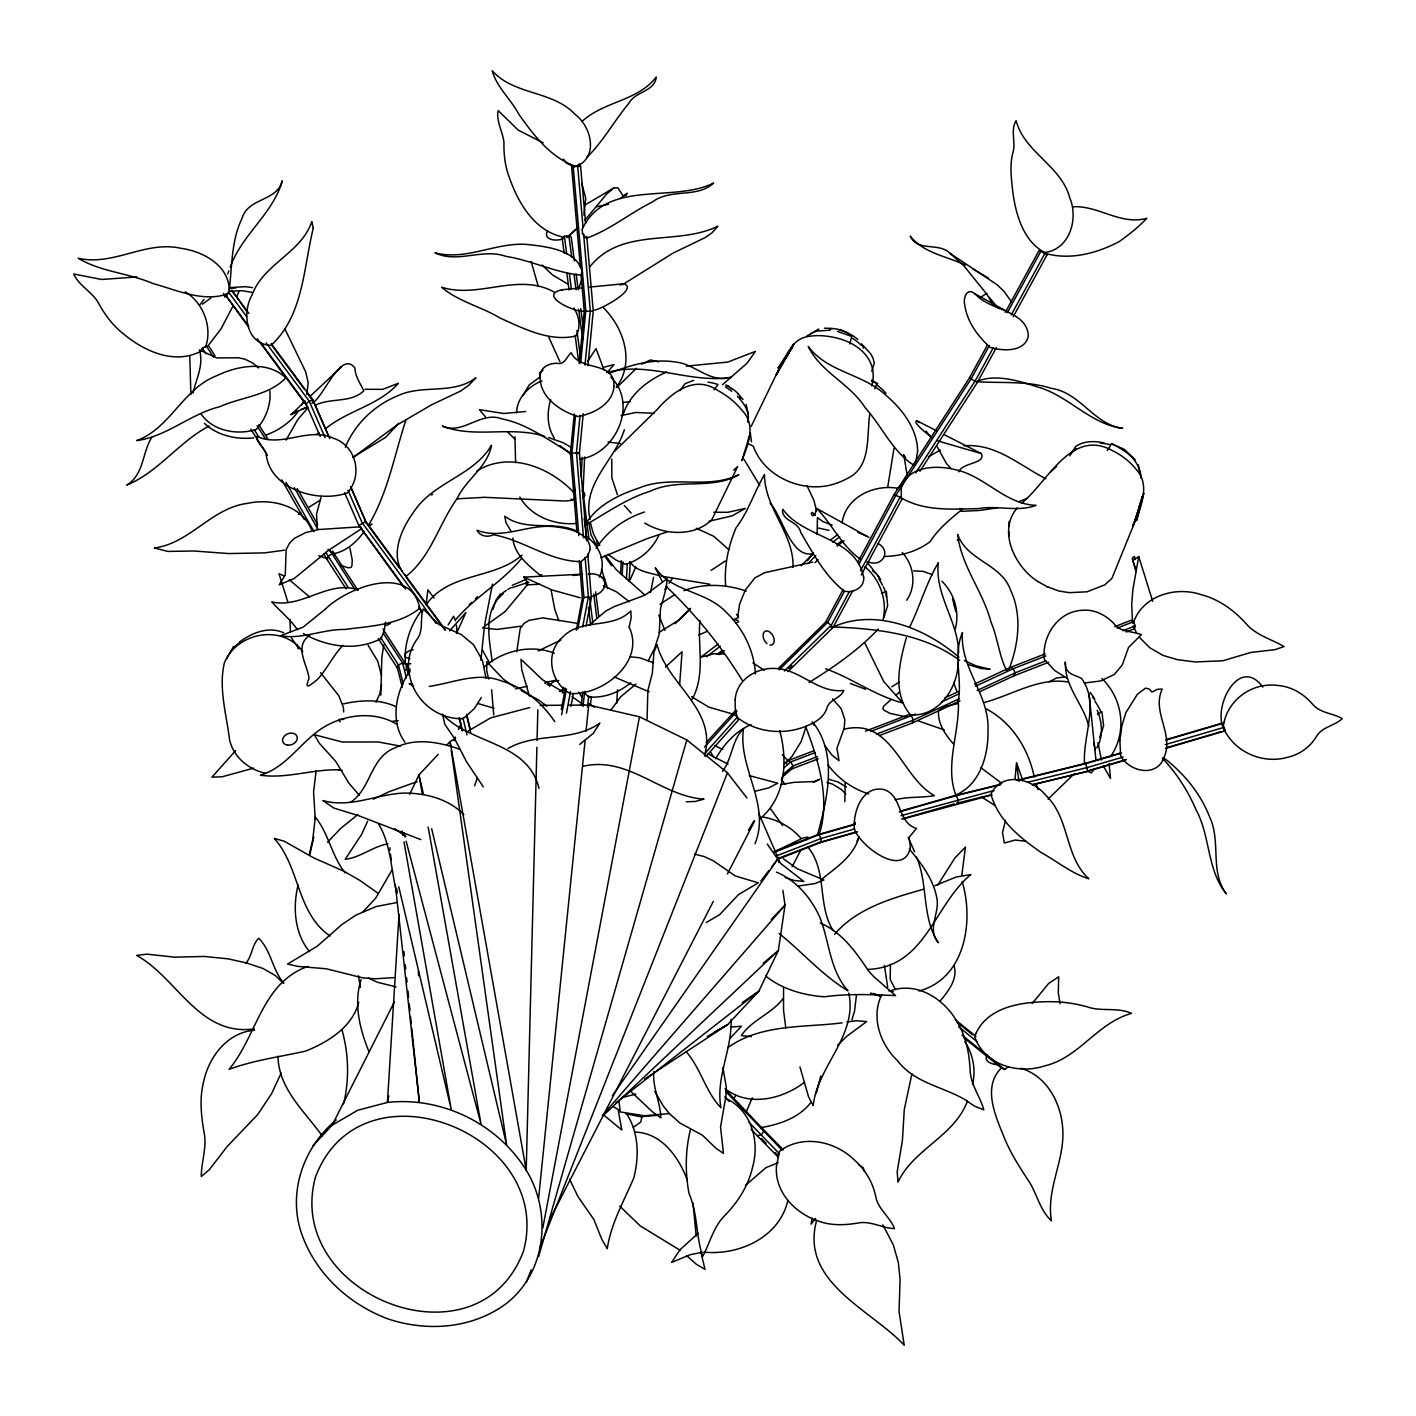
<?xml version="1.0" encoding="UTF-8"?>
<svg xmlns="http://www.w3.org/2000/svg" width="1416" height="1416" viewBox="0 0 1416 1416"><rect width="100%" height="100%" fill="white"/><g stroke="black" fill="none" stroke-linecap="round" stroke-linejoin="round"><path stroke-width="1.5" d="M653.838 1071.346C652.263 1087.346 660.422 1102.108 660.883 1117.773L652.422 1111.808L631.536 1092.108M193.054 393.117C196.204 378.444 203.993 365.363 199.408 349.858L216.843 357.965L238.348 357.77L244.667 359.098L252.721 362.956L258.615 367.93M588.808 522.168L590.932 534.664L596.455 545.443M1037.875 581.551C1015.113 567.179 997.236 530.947 1017.272 507.919M1139.862 473.581L1138.252 464.784M1008.865 536.115L1008.953 531.832M1009.024 526.133L1009.112 521.407M492.467 584.153L484.626 624.775M864.415 1171.563L863.211 1167.74L859.176 1165.138M380.833 695.114L381.824 657.431L383.736 644.988M536.894 747.259L526.221 1170.2C552.063 1212.308 546.611 1271.657 506.733 1303.198C472.802 1328.792 427.119 1332.12 387.612 1318.774C347.239 1303.552 313.379 1271.391 300.316 1229.778C288.492 1189.44 304.44 1146.394 336.247 1119.914M537.053 740.656L537.832 709.805M871.672 385.878C879 360.815 859.016 343.132 836.484 337.981C826.643 335.592 816.377 334.689 806.412 336.866C790.96 339.982 786.8 357.381 778.021 368.125L792.535 346.584L791.066 349.504M1109.117 763.56L1110.48 778.481L1103.312 765.826M512.911 537.938C513.902 554.93 529.761 566.258 541.602 576.507M596.738 546.31L597.286 541.319L599.818 545.425M856.468 995.005L854.503 1011.29L851.883 1019.98M1084.532 763.242C1082.709 735.718 1099.63 702.955 1081.647 678.583C1077.045 675.556 1070.585 675.326 1067.345 670.281C1064.744 669.149 1065.009 657.29 1065.487 664.157C1065.08 687.256 1083.523 704.548 1088.833 726.231M1095.931 759.808L1089.063 694.07M426.127 604.366L427.862 589.852L434.11 598.101M574.188 485.776L575.515 505.353M581.233 477.015L582.171 457.315M584.666 456.908L582.985 491.918L589.038 539.691M961.871 874.822L965.447 847.104L954.827 858.043L937.799 885.053M1018.936 781.349L1016.458 762.941L1015.095 778.57M620.544 573.745L621.305 560.718M622.155 574.967L622.916 561.94M626.438 578.825L627.323 563.621M629.129 581.463L630.262 561.922M1135.296 559.178L1134.428 556.399L1132.411 557.957L1133.72 560.046L1138.73 556.523L1132.853 589.835L1131.685 604.296L1132.517 622.881M399.029 914.453L387.418 1102.427L357.682 1110.268L332.141 1125.207L312.564 1146.181M484.307 627.607L480.891 660.334M385.418 622.208L384.285 630.403L381.205 638.474C356.726 651.572 326.707 646.882 303.378 633.554M844.839 801.721L845.175 782.977M783.561 987.713L783.526 1010.157L785.792 1027.857M958.296 662.157C957.729 687.964 938.897 716.832 910.453 714.868C891.974 693.167 899.479 662.369 906.399 637.589M576.949 532.168L570.436 453.191L574.259 413.897M579.162 363.7L584.259 311.325L581.02 274.138M575.586 415.419L571.976 452.518L578.825 535.637M580.684 363.027L585.799 310.653L573.197 166.415L580.578 166.008L585.569 223.162M580.082 415.313L576.471 452.412L583.498 537.761M584.985 365.098L590.295 310.529L583.587 233.852M583.25 413.684L579.427 452.978L586.667 540.824M587.941 365.664L593.269 311.095L586.737 236.348M538.576 1198.609L585.144 740.143M586.029 731.364L588.702 705.044L568.843 705.186M812.2 1218.079L811.12 1224.167L815.368 1218.433M869.884 413.596C866.273 436.234 872.061 466.997 846.91 478.679C837.9 483.511 827.971 486.502 817.705 486.785C791.013 487.582 762.693 472.236 753.347 446.359M611.765 459.138L611.854 477.9L617.411 494.75M817.156 534.593L817.421 517.654M581.303 704.849L582.826 691.84M582.95 706.549L584.72 691.433M587.481 706.867L588.737 696.017M590.348 705.433L591.375 696.672M820.802 1076.036L816.289 1092.922M409.525 672.688L409.967 668.971M306.741 394.356L308.21 382.833L305.679 371.842L284.846 328.831M516.628 412.959C516.698 398.02 528.752 386.037 541.956 380.869M699.876 620.438C697.575 646.829 705.699 674.706 692.035 699.469M381.612 684.742L379.789 693.84L376.001 702.265M737.807 616.438L739.577 604.19L745.312 590.065L754.799 578.011L764.463 572.737L812.731 562.134M883.159 619.323C887.478 600.26 879.885 579.109 864.893 566.719M405.861 420.145C394.409 454.996 388.09 492.095 369.08 524.256M890.452 964.261L890.186 979.5L895.443 989.572M650.493 592.543L653.608 577.179M887.69 487.299L894.009 448.252M492.821 609.535L496.113 599.853L500.361 593.977M704.407 756.055C717.894 709.611 667.06 684.548 657.077 644.652L653.962 651.997L652.316 673.166L647.82 690.672L647.094 719.098M617.571 689.751L616.668 703.31M955.11 629.465C959.96 612.544 954.526 593.463 941.941 581.268M561.32 709.664L565.373 688.194M576.294 630.191L582.365 597.977L579.303 560.683M561.674 714.691L566.506 688.99M577.817 629.005L583.87 596.862L580.985 561.869M566.453 713.151L570.506 691.61M582.684 626.987L588.366 596.844L585.127 557.444M570.913 706.495L573.374 693.468M586.065 626.138L591.375 597.924L587.764 553.992M542.806 1228.061L639.483 716.815L588.702 705.044M972.456 1084.656C976.084 1070.089 973.146 1054.177 964.862 1041.68M309.839 854.485L313.786 837.015M842.113 522.84C845.618 496.945 874.522 483.847 898.222 488.396M747.666 422.145C750.622 412.339 743.754 403.029 737.4 396.25M578.401 289.696L582.065 278.315M388.781 1096.019L387.418 1102.427C441.863 1096.391 497.388 1123.72 526.221 1170.2L450.058 741.612L455.598 738.373M806.394 725.859L801.208 741.471L792.075 756.321L787.951 760.658L782.234 754.746M316.14 770.623L313.573 791.986L315.237 818.82M298.086 885.071C292.634 907.337 294.475 933.445 309.538 951.658M343.61 1103.825C349.38 1079.718 348.796 1053.982 342.017 1030.14M358.779 1002.316C352.265 1027.22 328.07 1042.105 305.626 1051.097C279.943 1056.849 253.765 1060.212 229.056 1069.363C256.986 1036.105 261.659 982.545 307.998 966.385M361.045 979.66C353.487 1003.732 359.735 1028.936 368.903 1051.557M1139.278 506.309L1142.517 496.202L1136.482 520.681C1141.243 504.326 1149.845 484.75 1136.605 469.9C1129.95 461.439 1121.277 454.855 1111.595 450.217C1071.115 428.358 1047.309 482.502 1021.626 503.229M690.335 1129.933C685.309 1150.695 685.079 1172.607 689.043 1193.582C697.858 1213.654 695.858 1236.221 702.69 1256.488C710.053 1242.717 713.452 1226.522 725.151 1215.211C738.125 1201.812 748.515 1185.475 752.586 1167.103C759.95 1141.491 751.454 1109.843 725.611 1098.32M474.661 785.809L477.457 777.543M911.904 1073.806L904.258 1109.684L902.435 1140.199L897.178 1171.846L898.01 1182.024C913.869 1148.642 954.349 1136.358 967.411 1101.117C944.56 1086.727 914.984 1083.789 897.62 1060.814C880.256 1044.318 870.663 1017.237 881.743 994.669M787.862 1200.396C779.543 1237.318 739.01 1255.744 703.858 1252.098M550.718 399.719C546.806 412.321 546.983 426.8 554.311 438.163M538.629 1256.576L686.795 739.931L639.483 716.815M849.671 344L851.494 337.698A40.267 21.948 16 0 1 861.282 345.362M871.831 371.364L874.256 362.956L873.141 358.531L870.84 354.018L862.964 345.292M1114.658 626.704L1130.995 620.314L1133.508 621.695L1135.207 625.925L1134.375 628.793L1126.216 631.979M236.578 296.794L238.861 291.838M754.958 843.777C771.118 804.253 737.789 768.233 743.489 728.674C731.753 740.143 732.32 758.516 722.549 771.401M583.905 215.214L585.746 198.417L581.905 183.885M309.378 854.361L312.741 839.865L315.29 817.085C328.795 833.475 331.663 856.273 345.256 872.964M232.702 306.617L220.914 329.078L208.594 345.044M1135.101 520.504L1142.517 496.202M205.586 347.168C212.577 326.866 203.391 303.042 185.266 291.802M806.943 839.741L807.793 837.051L802.766 838.06L775.667 851.193M402.303 687.326L397.436 668.104L398.445 664.971L402.622 663.042L405.79 664.263L408.445 674.759M1134.482 522.539L1132.8 526.504L1134.092 522.469M1005.572 820.289L1002.475 832.608L1004.333 842.998L1015.254 840.042L1025.432 841.192M746.161 1112.091L752.285 1097.825M1132.8 526.504L1143.792 493.387L1135.968 519.212L1111.932 578.347L1104.745 584.879L1087.045 591.8L1069.381 592.649L1058.92 591.038L1047.167 586.702M405.719 670.104L407.897 663.998M346.053 588.808L326.919 559.302L327.963 556.205L331.928 553.957L334.831 554.771L357.682 590.03M516.751 651.732L520.221 628.58L524.132 623.394L528.894 620.367L542.894 617.889L578.064 623.447M816.678 1220.203C799.544 1282.117 870.327 1309.092 904.222 1345.2L899.018 1311.34L900.098 1279.568L898.381 1262.736L893.354 1244.965L882.894 1224.858M453.97 740.727L455.244 737.046M624.332 429.703C614.898 460.66 581.817 483.139 590.065 519.442M909.692 626.969C920.081 605.924 926.471 582.578 938.348 562.683C934.542 595.074 958.384 621.323 958.614 653.059M1094.851 768.463L1091.24 772.924L1087.612 771.083M858.839 837.21C853.777 856.326 835.688 867.796 821.227 879.601M874.876 388.781L876.345 384.674A40.267 24.798 19.7 0 1 885.974 393.312M748.391 438.942L749.506 435.863L741.895 460.642C748.144 444.589 756.321 425.154 742.285 410.64C735.541 402.25 727.063 395.471 717.593 390.391C694.76 374.744 672.37 392.073 657.077 409.596L614.774 451.12M623.305 414.056C629.819 393.984 648.032 380.108 666.724 371.966M227.746 273.925L228.879 270.899M980.014 691.592L1013.962 675.839L1015.095 672.865L1013.307 668.671L1010.387 667.449L974.456 684.14M879.478 735.541L912.134 723.098L913.267 720.125L911.479 715.93L908.576 714.708L865.459 731.134M1133.26 623.058C1142.447 595.658 1175.51 585.959 1201.122 594.649C1218.539 599.163 1233.655 609.942 1245.62 623.146C1255.638 635.2 1271.143 639.005 1284.064 646.581L1274.949 649.661L1250.983 652.422L1222.769 660.794L1195.263 661.945L1177.404 659.679L1162.89 655.36L1149.703 647.696L1139.243 637.2M1110.551 756.622C1127.419 732.196 1122.994 699.026 1101.967 678.53M321.308 496.432L316.547 514.026L317.237 528.345M599.216 577.144C606.845 562.577 599.251 545.195 586.33 536.575M792.093 866.751L800.642 850.432M526.327 1282.206L531.195 1269.869M540.115 1247.284L727.452 772.8L686.795 739.931M786.252 763.844L787.438 760.852L814.129 750.675M781.738 777.632L791.721 768.959L792.925 765.95L817.404 756.64M367.629 821.174L361.558 834.466L345.221 859.282C360.407 857.53 372.762 846.538 387.825 843.847M281.182 1073.027L271.571 1093.701L257.836 1114.41L227.091 1146.606L209.214 1169.811L201.284 1176.448C201.249 1161.881 207.125 1147.456 204.134 1132.694C201.249 1116.304 199.337 1099.347 203.338 1082.975C208.364 1057.469 227.038 1032.282 254.685 1030.193M987.023 1054.955C983.058 1062.319 993.802 1064.69 998.953 1064.867M456.483 633.501L465.917 612.491L449.58 630.917M522.858 395.754L529.265 384.851L539.425 377.452M226.613 658.705L233.605 646.439M214.931 355.699L209.002 346.371L206.311 345.911L202.417 348.248L201.196 351.062C174.805 365.204 144.379 351.345 123.404 333.84C112.413 325.238 104.182 313.821 97.669 301.626C91.049 291.236 78.783 285.413 73.721 274.014L101.74 279.483L136.909 276.916M629.996 580.082L635.678 567.179M1096.798 747.86C1103.595 736.373 1102.179 722.125 1097.188 710.23M345.327 447.208C354.956 423.844 374.585 405.153 397.896 395.701C422.8 384.055 452.943 395.153 475.935 377.806L468.838 385.205L460.908 390.887L431.19 405.011L396.728 425.189L353.168 457.403M883.673 617.801L887.637 605.765L886.327 591.304M301.803 405.135L303.502 401.524M305.166 400.976L290.988 414.782L306.44 407.082M481.316 697.557L474.289 708.708L463.12 718.655C436.978 719.735 412.906 699.469 409.348 673.556C406.905 661.608 409.897 648.953 417.136 639.147C423.88 630.279 419.667 618.704 423.189 608.951L438.942 624.527L461.35 634.58L473.617 644.811L482.467 660.44L486.007 678.352M857.034 841.228L859.211 836.644M409.613 794.394L418.924 774.977L438.199 754.321M286.085 440.111L297.714 419.614L308.281 407.348M458.377 729.488L460.749 724.567M230.224 267.288C241.534 234.737 273.182 213.816 282.262 180.77C277.288 201.55 248.03 197.497 242.083 218.312C230.702 241.605 232.224 268.297 228.879 293.413C203.656 302.989 177.319 290.121 152.981 283.554C128.732 273.058 100.589 271.872 78.252 258.243C113.333 266.403 145.352 240.437 180.505 248.225C202.488 251.11 228.914 265.04 229.286 290.103M751.17 426.375L779.119 368.779L793.721 344.088L776.003 375.151L792.535 346.584L785.915 358.018M575.409 497.724L572.471 500.22L565.515 501.034L484.396 497.317L456.908 498.821C438.978 523.867 430.995 556.824 406.109 576.312C388.391 558.63 400.622 529.832 413.26 512.734C432.411 482.148 473.174 476.36 491.511 445.261C487.617 467.191 465.864 479.334 456.943 498.998M1099.612 737.63L1103.595 725.806L1101.896 711.664M332.141 1125.207L394.374 1001.962M735.736 1095.276L733.647 1099.188M550.063 1218.91L713.31 901.373M727.417 873.938L754.622 821.014M658.971 534.982C652.67 548.948 640.28 560.099 625.483 564.276L616.208 560.152L607.889 554.258M819.245 834.396C830.59 799.226 818.536 760.835 806.076 727.576M778.428 668.387L825.599 622.19L843.228 589.339M857.76 562.294L894.062 494.644L969.464 377.913L987.394 345.115M844.308 591.428L827.723 622.332L779.243 669.803M858.822 564.4L896.151 494.857L971.553 378.143L989.43 345.416M849.14 592.03L831.457 624.952L784.411 671.025M860.574 570.719L900.098 497.087L894.062 494.644M852.91 590.49L833.068 627.43L787.986 671.591M861.264 574.931L901.957 499.105L900.098 497.087M587.516 361.487L596.03 348.566L603.977 369.841M448.182 624.828L453.598 616.261L455.474 620.757M1005.325 312.299L1039.061 250.561L1044.973 253.234L1047.061 254.827L1013.254 316.688M1007.307 312.688L1040.972 251.092M993.377 347.628L975.482 380.391L915.656 473.015M1011.272 314.883L1044.973 253.234M919.922 471.316L977.359 382.409L996.368 347.61M547.461 231.038C542.54 240.401 557.479 241.516 563.179 238.702M906.683 600.242C916.789 585.693 914.046 565.072 902.151 552.435M776.003 375.151L779.313 369.434M648.227 660.794L654.705 648.139L659.183 634.297L660.529 608.42L666.281 587.799L667.025 578.772L645.218 595.092L614.279 606.561L605.676 611.146L588.95 625.359M748.445 830.201L754.126 820.749M715.646 758.799C723.859 744.356 735.541 731.187 751.1 724.55M227.339 295.944L224.843 297.077L223.71 293.36M391.984 870.15L375.612 898.257L362.956 911.851M834.555 934.401C856.361 908.417 891.744 898.222 923.32 889.301M151.742 437.349C142.078 452.713 144.096 474.625 126.75 485.086C158.256 472.289 178.823 441.916 209.072 426.057M245.588 963.57C252.19 956.366 251.871 944.844 258.668 938.277C271.164 950.26 272.261 970.031 283.89 983.147M610.898 710.053L620.686 696.796L635.926 684.105M1069.806 455.775L1075.664 446.536C1083.86 440.73 1094.568 440.889 1104.002 442.907M1107.365 450.465L1110.87 444.925A40.267 24.656 32.3 0 0 1100.321 443.19M664.741 589.675L666.83 586.454M616.226 387.4C635.235 362.62 623.872 328.14 603.623 307.98M409.737 670.989C396.002 691.327 389.489 721.133 404.994 742.303M235.622 750.622L211.94 777.172L222.064 776.8L253.606 768.145M596.136 548.452C607.181 530.965 624.934 518.362 644.51 512.026M521.407 558.594C502.68 581.764 475.493 596.49 456.023 619.288M612.332 1095.772L778.287 858.326L758.657 813.173M1008.953 669.414C1018.547 644.634 1022.317 615.181 1010.652 590.313C1001.466 563.692 966.933 560.842 957.658 534.434C961.075 565.887 983.2 591.623 990.988 622.173C997.66 637.625 998.97 655.236 1006.422 670.175L1007.218 670.441M364.178 531.531C356.726 541.939 346.318 551.426 333.344 553.762L328.052 549.284M679.91 390.798L685.043 383.665L693.645 380.373M714.106 389.86L717.965 384.515A40.267 21.7 35.7 0 0 707.947 382.178M420.658 611.73C409.808 626.545 403.719 645.395 405.489 663.803L410.746 663.715M810.642 1102.71C798.889 1118.233 778.942 1124.463 760.516 1127.755M668.936 583.233L672.547 578.454M200.028 304.67L204.01 299.413M582.259 574.206L523.832 577.109C524.947 578.17 530.858 585.959 525.991 584.047L526.593 581.817L528.894 582.33M760.817 881.106L768.87 870.592M771.561 867.088L778.287 858.326L778.889 862.574M958.827 471.864C962.119 462.289 986.102 464.005 981.394 453.616L944.224 434.677M343.079 645.254C332.972 655.608 327.096 669.131 317.255 679.662C310.706 684.778 303.697 691.344 309.024 678.476C307.396 664.033 293.395 646.599 309.909 635.005M315.432 405.206C330.724 397.542 350.991 403.259 363.841 390.816C361.399 385.4 354.903 376.355 354.938 368.071C340.654 349.186 323.308 398.498 311.892 403.259M398.816 423.225L385.701 437.296L353.186 457.156M690.442 608.296L678.707 620.19L659.201 632.297M1032.176 1003.572L1048.637 983.465L1058.69 976.792L1058.283 992.811L1060.071 1003.82M584.985 220.1L606.367 194.364L613.659 188.062L617.801 187.744L623.04 195.744L626.261 195.266L627.093 193.213L620.403 198.435M298.174 411.436C290.369 422.357 279.041 430.216 266.544 434.854M940.047 1001.147C947.888 991.572 957.995 979.376 954.118 966.084M327.521 842.29L340.566 828.537L357.788 814.625M878.362 628.97C858.344 650.21 833.812 667.166 809.102 682.441M602.278 1115.666L785.013 905.16L782.871 890.257M837.458 1045.433L846.998 1036.123L866.663 1021.573L856.397 1020.741L846.803 1022.033M706.265 742.533L735.966 709.947M704.531 747.082L737.028 711.151M705.08 753.224L737.382 717.08L733.895 714.213M705.911 756.48L738.232 720.319L737.382 717.08M576.772 228.737L567.922 236.773M607.818 371.611L614.031 364.585L603.464 367.346M475.334 598.897L477.528 596.49M589.569 267.093C622.031 226.294 676.813 246.313 717.841 226.224L712.018 232.773L704.956 237.676L673.184 253.039L622.562 284.687M503.14 593.853C482.573 610.508 489.299 638.988 492.219 661.679M447.084 744.781L450.058 741.612L450.677 745.966M425.986 604.951C448.907 571.94 494.095 579.657 522.026 555.125M782.942 998.758C771.578 1013.821 751.701 1019.998 741.347 1035.609L751.312 1036.583M771.26 919.48L785.013 905.16L778.357 950.508L758.799 991.235L727.665 1024.618L644.528 1079.081M722.496 384.763L747.082 363.169L755.401 351.398L727.824 362.071L686.3 366.142M801.226 565.745L813.545 553.09L807.492 560.665M808.058 563.586L815.758 555.674M814.996 562.665L818.076 559.497M248.066 326.37L225.356 294.829L231.852 290.404L248.862 313.396M586.755 157.495C603.234 141.405 614.19 120.926 628.828 103.35C635.253 91.137 654.688 91.969 656.245 76.977C637.82 101.173 603.906 101.209 582.206 121.316M665.467 667.042L682.07 651.749L679.591 685.344M526.787 585.551L505.176 611.517L482.555 627.819L496.945 629.412L521.035 626.191M745.365 1185.475L765.861 1167.704L778.234 1162.678M616.898 387.435L636.333 368.372M788.747 668.617L791.863 665.555M689.964 609.376L675.096 623.73M1048.07 799.12L1074.337 773.667M1001.855 1067.487C981.359 1087.134 996.174 1117.295 1004.811 1139.048C1011.413 1154.713 1020.759 1168.926 1030.016 1183.086C1037.362 1195.493 1040.477 1210.875 1051.451 1220.822C1045.875 1188.874 1065.204 1159.97 1062.708 1128.304C1061.009 1102.728 1046.707 1075.841 1020.741 1068.23M896.24 695.061L899.054 692.389M309.874 396.551L341.221 367.098M603.092 1115.702L778.357 950.508L763.171 963.287M577.994 227.463L566.683 237.623M730.302 1038.052L741.506 1026.211L731.275 1027.007M1050.637 471.953L1056.584 466.519M1071.257 453.209L1076.319 448.589M733.683 470.13L737.63 466.59L711.805 519.778C694.194 536.859 664.724 535.283 644.758 523.053M784.163 763.684L787.438 760.852L790.783 761.896L815.333 752.551M784.145 767.649L790.783 761.896L792.925 765.95L782.995 774.57M853.37 824.271L855.388 822.519M574.383 260.933L571.214 237.074L568.878 235.729L564.365 236.277L562.17 238.171L564.188 253.269M403.808 587.321L358.903 525.354L365.859 521.548L402.374 571.268M711.08 570.418L725.346 560.931M698.141 1233.283L679.892 1249.868L671.609 1262.435L690.318 1254.665L702.283 1252.257M469.209 604.49L471.776 602.331M660.033 604.278L674.618 594.649M810.2 333.928L818.837 329.008M759.702 818.979C785.792 797.757 787.845 760.87 779.774 730.621M484.343 666.901C503.052 650.493 530.823 644.032 554.311 653.219M615.854 1102.834L758.799 991.235L742.409 1002.493M830.838 539.761L837.759 534.434M896.594 489.14L901.78 485.139M832.82 542.133L839.706 536.823M836.838 544.647L842.007 540.664M837.175 546.116L844.078 540.788M576.117 166.486C599.092 157.194 591.286 126.378 575.02 114.324C552.47 90.288 514.274 95.438 492.237 70.8C496.627 87.102 510.999 99.332 519.017 114.554C534.009 135.493 550.736 157.866 576.117 166.486L579.64 163.796M700.796 657.183L718.195 644.014M706.442 656.759L720.319 646.262M716.903 654.422L722.178 650.44M718.956 654.617L724.249 650.617M891.089 699.504L883.584 706.283L882.841 708.867L884.115 710.301L890.204 713.434L907.231 717.098M350.248 802.5C371.169 789.172 370.089 757.206 395.082 747.843C415.614 737.347 439.633 742.108 460.324 749.489M630.793 682.724C619.181 692.477 603.906 698.407 588.631 696.902L585.162 693.539M582.365 597.977L588.366 596.844L591.375 597.924L589.87 599.021M963.765 1037.645L1001.289 1067.912L1004.634 1069.452L1008.245 1066.797M202.47 304.139L210.807 298.086M804.43 1082.337C782.322 1099.241 748.639 1107.312 725.045 1088.656M641.554 364.16L650.563 359.947L658.546 361.841M727.859 1047.61C761.082 1023.715 803.739 1027.715 842.113 1022.883M316.547 434.446L318.954 432.73M239.357 642.138C251.588 632.934 268.757 625.89 283.625 632.793M291.059 414.233L296.935 410.888M579.675 744.444L593.251 733.4L599.853 723.098C572.506 742.621 536.54 731.948 508.061 748.48M807.014 335.787L816.483 331.061L830.059 330.247M928.418 456.766L940.277 450.093M298.298 514.433L300.758 512.769M308.653 507.388L320.016 500.29M957.287 540.399L958.313 539.691M326.6 427.933C348.761 410.127 379.488 404.994 398.374 383.258L382.727 389.347L365.151 389.294M891.708 686.831L899.16 682.193M1097.4 714.46L1101.028 712.213A40.267 29.683 58.2 0 0 1094.904 701.239M361.7 528.575L328.547 550.311L294.386 578.383L279.2 584.879L285.271 574.861L286.156 549.567L289.731 542.93L294.44 538.31L305.714 532.575L318.423 529.549L360.726 526.787M585.091 204.931L613.659 188.062M538.08 651.006L560.913 640.05M468.519 730.815L490.662 717.877L529.726 707.575M707.363 1036.477L727.665 1024.618L714.213 1032.193M977.571 381.063C997.253 373.736 1019.219 381.134 1038.282 387.152C1068.938 396.055 1090.515 424.358 1122.746 428.34C1094.037 424.818 1080.443 392.586 1051.309 388.338C1027.503 380.585 1000.581 383.329 977.075 381.718M539.496 575.887L541.815 574.577M476.75 471.05C509.14 450.784 550.364 467.191 574.294 493.034M812.713 553.709C790.482 558.17 782.464 515.725 769.985 503.034M1049.168 681.804L1056.318 678.087L1064.602 676.972M512.273 585.339L526.168 579.303M633.377 1127.26L640.775 1121.985L641.908 1116.888M813.297 782.411L819.51 779.331L813.634 781.915M386.462 625.447L390.48 623.465M373.275 799.173L389.612 791.509L417.207 781.597M944.507 698.035L958.49 691.539M915.479 714.071L870.575 731.506M941.428 702.035L959.393 693.681M975.376 686.282L1013.307 668.671L1045.893 655.927M959.181 698.814L913.267 720.125L876.539 734.107M977.146 690.477L1015.095 672.865L1045.628 660.936M912.134 723.098L960.048 700.867M707.292 631.288L698.725 634.987M733.081 619.889L738.267 617.535M881.548 593.446L885.354 591.746A40.267 28.497 65.8 0 0 883.283 586.737M369.664 525.124L371.983 524.274L368.355 525.283M584.259 311.325L593.269 311.095M570.436 453.191L579.427 452.978L577.887 453.633M1019.131 501.583L1027.22 498.344M934.808 885.726L956.136 877.017L970.898 874.557C933.693 905.143 925.887 967.376 867.548 969.411C855.158 950.933 841.352 931.976 820.13 922.931M431.384 494.963L432.659 494.432M300.989 409.507L307.52 407.454M706.248 922.524L719.594 914.701L738.533 894.576L758.303 882.841L735.364 875.991L713.239 860.716L704.141 856.538L694.566 854.114M512.096 587.711L526.486 582.879M700.938 657.095L714 653.75L724.178 653.962M1010.387 667.449L1045.15 653.873M1117.206 628.067L1133.508 621.695M1122.994 630.704L1135.207 625.925M1013.962 675.839L1048.654 662.281M774.145 851.635L816.997 834.927L855.175 824.024M774.41 852.167L818.926 834.803L854.857 824.555M775.738 856.184L820.979 838.52L854.68 828.909M778.216 858.45L819.138 842.485L857.229 831.617M778.464 858.999L821.085 842.361L856.91 832.148M889.319 991.271C916.453 980.562 944.773 999.041 957.588 1022.706C966.332 1036.99 969.287 1053.787 970.137 1070.266C970.597 1084.762 980.173 1096.373 983.801 1109.843L974.65 1106.162L967.199 1101.259M791.721 768.959L818.253 758.852M635.943 1094.037L621.341 1097.736M601.039 557.727L646.846 538.753L667.732 531.69M593.853 310.21C598.738 310.546 639.324 288.935 623.801 283.766L589.463 287.094M580.436 267.589L571.639 166.964L573.197 166.415M579.038 166.575L580.578 166.008M623.801 283.766L619.73 284.988M609.039 373.399C630.067 365.186 652.865 358.372 675.627 362.036C695.132 363.912 710.195 383.63 730.957 377.329C689.734 383.948 648.386 360.602 606.703 372.62M683.91 590.667C703.841 583.038 726.266 584.171 746.232 591.127M984.032 702.513C1011.219 695.539 1038.689 677.131 1067.664 681.963M591.516 596.384C611.092 592.136 608.03 571.675 588.295 574.064M543.054 370.231L539.496 372.815L540.328 376.975M844.131 729.205C892.558 717.487 901.036 777.402 934.436 795.633C921.533 797.881 908.152 796.518 895.142 799.775M735.506 622.845L738.78 621.766M413.207 649.838C406.728 650.263 399.737 657.201 409.985 658.599M919.037 990.988C965.34 978.58 974.102 921.267 962.154 881.46M621.058 415.596L635.784 412.481L654.157 413.295M1016.423 780.411L1084.337 763.649L1120.215 753.1M1166.66 739.453L1221.548 723.31L1224.061 727.346L1224.592 731.063L1165.58 748.409M1121.543 753.153L1085.789 763.667L1017.856 780.428M1165.74 740.161L1222.539 723.47M1123.153 757.011L1087.417 767.507L1027.981 782.181M1165.209 744.639L1224.061 727.346M1088.284 770.693L1126.34 759.507M1166.518 747.683L1221.495 731.523M1125.543 760.18L1087.612 771.331L1032.406 784.942M899.726 811.333L954.862 795.597L999.43 784.606M899.249 811.899L956.313 795.615L1000.882 784.623M901.036 815.687L994.014 790.553M901.656 818.944L954.543 803.863M903.302 818.908L992.067 794.907M580.312 459.05C616.208 453.881 638.209 403.542 610.774 377.081M656.369 1115.436L640.74 1116.746L625.766 1113.755M990.634 794.889L956.667 803.261L958.101 803.279L957.924 799.456L956.313 795.615L954.862 795.597M1033.096 784.411L1087.612 771.331L1085.789 763.667L1084.337 763.649M608.544 204.293L596.968 206.665M546.187 682.282L556.329 680.158M343.132 703.964C360.531 699.947 379.966 698.867 396.409 706.885M515.424 688.884L527.495 686.247M754.87 791.314L768.676 787.88L777.791 783.207L749.223 775.596M525.708 411.507L503.742 413.49L479.422 409.666L485.423 416.782M997.218 507.831L979.359 510.468L960.88 511.353M284.457 550.187L264.58 552.877L228.684 553.567L194.098 551.001L167.831 551.426L154.45 547.992C190.257 543.178 211.55 507.866 247.446 503.37C271.235 498.202 301.413 505.158 311.538 529.673M722.921 1067.664L726.266 1086.886L725.93 1096.232L720.549 1127.03L723.452 1153.385L715.841 1148.181L702.495 1135.26L679.981 1123.065L669.343 1113.578L644.386 1115.755L619.907 1111.879M622.527 402.587L630.456 401.507M781.101 784.482L794.164 782.358L814.111 781.543M559.426 690.902L563.409 690.282M1043.061 252.685C1069.363 250.756 1078.886 219.214 1069.717 197.691C1061.186 165.619 1024.688 152.786 1016.104 120.696C1010.316 130.113 1015.715 141.512 1013.219 151.618C1010.068 162.185 1010.865 173.442 1011.98 184.275C1014.405 210.152 1021.786 242.561 1047.698 254.013C1072.266 260.031 1097.736 252.88 1119.56 241.393C1129.295 234.313 1138.853 226.843 1146.765 218.276C1120.746 225.675 1098.568 205.249 1072.868 206.789M797.633 886.15L814.802 883.602L823.935 880.009L797.066 868.663L783.384 858.804M958.19 703.416L945.534 706.495L938.578 710.443C937.392 723.275 945.322 734.709 953.41 743.86M824.501 328.211L832.077 328.37M829.334 329.043L832.024 328.654A12.319 6.708 16 0 1 841.192 330.424M580.666 574.454L573.108 575.498M583.038 287.714L561.586 289.802C537.266 295.643 576.365 313.095 584.383 311.131M391.949 721.452L398.161 720.585M709.027 521.283L732.337 515.796L745.312 508.415L727.824 512.291L713.806 512.256M339.946 769.861C313.272 768.8 286.811 779.065 260.456 775.189C289.324 766.445 303.059 737.01 329.22 724.16C350.336 713.699 376.939 711.823 397.507 724.656M230.472 287.59L245.393 286.669L252.526 287.59M582.631 766.41C628.067 755.294 661.29 796.447 704.035 799.137L695.185 801.474L686.211 801.81M397.17 902.47L376.284 906.505L355.947 915.108L341.681 924.701L317.219 946.242L287.607 964.048L297.679 966.367L326.317 968.774L362.832 977.907L375.151 978.792L393.683 977.642M750.993 1129.154L757.064 1135.543L761.206 1135.101L763.667 1131.313L761.967 1127.968L725.523 1089.665M254.296 1028.883C199.019 1036.583 177.513 978.137 136.679 955.411L146.875 954.154L174.717 957.181L204.24 956.437L228.295 958.88L246.366 962.933L262.792 968.385L275.341 975.553L282.97 982.916M562.134 692.778L564.86 692.566M868.981 537.443L816.855 508.574L814.448 515.282L812.218 515.654L811.28 513.212L812.306 512.397L815.386 515.477M816.997 834.927L818.926 834.803L820.979 838.52L821.085 842.361L819.138 842.485M429.349 686.406C453.279 682.884 477.581 671.52 501.83 681.078C523.814 687.38 542.186 702.832 554.736 721.647M527.088 584.861L539.655 584.242L536.912 584.118M230.472 288.121L235.959 287.908M231.286 291.13L242.048 290.705L252.154 292.386M253.836 437.845C236.419 439.81 217.48 435.632 204.417 423.366M576.967 523.371C555.267 525.761 530.876 516.575 519.831 497.016M629.908 656.741L639.749 657.767L652.9 662.582M540.151 705.398L562.223 705.239M964.013 445.81C995.66 443.066 1019.732 465.439 1045.875 478.767M1084.302 683.008L1100.763 680.954L1114.321 674.459L1122.322 664.883L1128.499 647.484L1141.402 634.634C1132.287 631.023 1120.817 632.527 1114.109 623.854C1106.232 615.394 1095.01 609.305 1083.187 610.261C1058.354 610.685 1041.521 636.067 1044.389 659.431L1054.655 670.494L1067.151 678.317M884.469 556.435C900.576 556.205 917.161 551.497 930.082 541.673C938.631 528.433 950.455 518.982 962.384 509.229L959.8 508.468M571.639 166.964L574.577 167.053M913.674 570.86L923.143 571.391L932.436 574.684M825.599 622.19L827.723 622.332L833.068 627.43L830.944 627.288M561.586 289.802L562.541 289.873M343.769 719.381L338.69 719.54L340.07 721.983M634.51 1132.127C661.449 1132.358 678.83 1157.226 687.291 1180.059M608.066 442.093L620.403 443.509M969.464 377.913L977.359 382.409M709.717 584.224L661.608 576.206M1223.601 730.904L1224.592 731.063M734.479 619.677L738.072 620.35M763.118 817.103C777.579 819.492 790.942 826.979 800.624 837.953M733.683 714.319L708.814 707.15L691.61 696.672M544.664 436.376C511.211 425.526 474.873 438.854 442.323 426.057C463.085 435.42 480.59 410.605 502.025 418.924C527.761 423.968 548.771 440.695 571.144 453.279M580.259 597.764L551.992 589.976L523.832 577.109M817.439 527.885L828.926 530.327M867.902 561.727C881.814 567.958 892.168 551.249 878.15 543.514M944.277 729.913L918.347 720.939M338.371 769.685L342.336 770.64M659.838 575.781C649.448 572.577 636.262 571.621 629.837 561.656M412.764 684.264L409.224 683.592L413.578 686.601M573.232 166.274L566.365 163.141L563.426 159.07M396.02 986.863L377.293 982.226L368.39 978.102M477.989 703.557L494.06 708.212M358.46 589.906C327.999 579.569 302.281 608.809 271.801 601.977C280.244 611.323 290.121 619.181 297.484 629.731M1045.15 254.296L1047.061 254.827M832.201 525.106L822.944 521.584L817.97 517.955M837.511 331.379L851.848 336.477M562.152 236.861C534.08 230.242 518.398 203.019 509.406 177.779C505.123 166.486 503.636 154.45 503.972 142.467C502.822 131.706 496.043 121.546 498.131 110.537L518.327 130.201L543.195 142.821M400.409 746.126L378.337 741.966L342.318 742.019L314.281 734.709L319.237 743.135L335.804 761.507L348.849 783.154L359.345 795.35M828.643 779.243L837.847 781.898L846.467 787.119M826.962 782.517L832.502 784.11L841.157 789.367L845.671 793.845M548.558 437.526L563.462 442.836L571.498 447.633M318.671 555.656L327.892 558.913M696.23 528.221L713.823 536.345L728.851 549.727M936.401 430.694L916.842 420.729C911.621 422.393 929.639 435.597 932.188 437.703M265.465 773.171C248.561 769.685 233.64 757.118 229.587 739.984C226.613 714.708 218.347 688.318 224.365 662.936C236.454 632.209 283.235 623.5 302.794 651.838M889.124 990.368L893.248 991.713M873.247 993.501L879.442 995.501M870.451 993.058L880.77 996.404M868.787 793.933C852.591 788.836 837.847 778.623 827.988 764.746M840.024 329.432L852.662 335.486L857.83 339.433M839.316 329.769L846.343 332.194M981.394 453.616L937.374 440.783M1111.171 443.456L1124.428 449.456L1135.26 459.757M865.583 689.273L850.326 683.45M603.322 585.728L616.526 591.853L629.394 601.782M420.8 839.6L358.354 815.581L333.875 808.094L322.848 800.536C350.389 808.394 376.426 794.252 403.631 793.066C425.189 792.978 448.518 798.659 463.829 814.696M576.135 530.77C553.178 520.645 526.133 531.885 504.769 516.274L506.008 522.787L511.141 531.336M785.084 877.46L794.04 880.451L803.846 881.46L781.03 863.742L767.295 844.042M967.73 664.44L980.934 668.458L990.103 669.255L976.049 665.856L964.385 660.617M614.332 676.99L649.165 691.84M707.38 753.595L728.09 764.091M714.815 745.612L722.709 749.471M974.969 293.873L978.792 297.325C993.112 310.316 1027.237 311.555 1028.352 335.999C1024.954 352.336 1002.811 351.168 990.315 347.469C977.907 336.442 967.075 321.91 964.792 305.113C962.933 298.581 966.632 286.705 974.969 293.873L1008.581 312.37M729.293 386.497L725.895 385.081L732.196 388.975M866.787 536.186L857.795 532.292M965.34 265.181C946.685 256.066 923.94 253.429 910.24 236.171C917.869 252.384 939.02 241.835 950.26 253.499L997.059 284.704L1004.174 291.554L1011.643 302.068M554.683 292.386C518.592 271.695 478.944 299.13 441.65 287.218C458.094 301.555 481.245 306.582 500.131 318.087C523.796 328.601 549.479 342.141 576.153 335.964C580.985 327.167 579.232 316.069 573.781 307.962M776.464 872.15C796.358 880.38 811.173 898.063 819.864 917.356C829.51 941.87 829.634 970.119 847.989 990.793C822.607 975.695 802.412 952.083 779.065 933.463M1111.507 443.916C1125.738 449.58 1140.783 461.616 1140.995 478.201M995.519 805.881L981.377 796.872M748.409 443.827L752.675 445.828M521.247 690.672L538.452 699.893L546.877 706.195M563.108 691.858L542.505 679.786L521.035 659.36L521.707 669.591L529.442 696.053M871.619 381.063L876.752 383.559M544.647 682.901L545.567 683.362M825.652 668.741C852.149 678.317 875.654 695.946 902.735 702.955L883.779 681.574L864.946 643.289M567.621 283.926L552.559 274.952L542.08 265.04M972.916 268.987L988.51 278.138M986.297 708.903C1011.998 722.479 1028.6 749.135 1034.282 777.136M340.53 565.214L347.964 567.781L351.062 567.409L351.894 565.975L352.248 560.134L349.947 548.063M978.792 297.325L980.12 297.661L986.527 293.519L992.333 303.59L997.944 307.856M1120.074 447.952L1126.499 452.217M1037.733 581.463L1048.123 587.215M752.87 662.812L764.321 670.246M547.001 684.193L549.886 685.857M283.837 575.816L278.987 573.639L287.802 601.959M514.681 687.185L503.441 679.255L486.768 661.697L486.75 670.901L488.679 679.025M572.117 696.778L584.454 705.327M871.53 380.037L877.761 383.736M405.879 836.378L394.515 828.714M816.855 508.574C832.201 524.416 841.847 546.098 860.503 559.285M959.641 660.334C923.161 633.377 877.106 628.793 833.351 626.916C875.778 607.783 925.869 628.527 958.915 657.166M571.338 454.784L560.01 445.633M600.543 576.383L604.844 579.197M594.401 707.257L589.304 703.54M725.364 386.887L731.718 391.205M612.986 1106.427L620.173 1110.693L618.898 1100.887M680.3 1250.381L640.103 1225.813L619.748 1206.149M919.108 422.623L916.842 420.729M846.998 332.424L849.706 334.495M309.502 596.897L289.253 579.71M1001.696 783.331L980.757 767.578M955.375 1019.768L975.96 1036.353M957.145 1022.352L972.58 1034.795M958.703 1026.83L977.482 1041.999M962.03 1035.078L1004.634 1069.452M1163.474 757.595C1183.475 772.906 1200.237 792.925 1209.441 816.554C1221.442 841.139 1209.352 871.123 1226.327 893.85C1206.733 869.813 1210.538 836.13 1195.918 809.51C1187.829 790.57 1176.466 773.03 1162.306 758.073M378.09 893.284L360.142 880.557L343.929 871.247L313.644 857.866L284.227 841.21L274.261 838.414C300.033 867.088 296.493 912.931 329.999 935.994M765.631 975.96C782.092 989.218 803.545 995.36 824.395 996.793C848.149 993.554 871.92 994.545 895.585 995.607L873.548 976.474L867.424 969.606M950.26 253.499L963.446 265.323L987.129 294.546M950.809 468.342L946.224 463.209L936.826 446.005M507.725 432.075L515.105 439.296M581.764 696.955L578.613 692.088M872.433 570.577L875.035 572.843M686.601 1255.603L696.3 1264.223L705.026 1269.426L700.796 1251.85M603.393 1114.781L621.819 1129.986L618.35 1111.029M832.643 698.902L841.175 708.69L844.856 719.753L844.184 728.231L836.909 748.338L839.033 760.693L831.989 755.117L824.873 745.666M866.946 562.081L879.566 577.746M761.967 1127.968L783.367 1149.88M781.951 1150.04L725.7 1091.417M779.473 1153.81L749.064 1122.339M761.507 1138.464L766.091 1143.155M775.278 1152.571L778.34 1155.704M757.064 1135.543L778.446 1157.403M724.762 1096.798L729.329 1101.577M644.563 594.72L616.208 569.621L605.269 555.373M737.931 393.666L743.011 399.436M624.332 505.53L631.129 513.035M1092.515 697.15L1094.922 699.947M995.643 305.113L989.235 297.342M666.104 586.366C695.504 614.261 721.187 646.015 742.373 680.6M669.343 1113.578L663.007 1105.613L654.812 1091.435M736.479 614.349L738.55 616.827M909.337 848.945C921.604 863.76 933.994 880.009 937.091 899.514C939.197 913.975 926.807 929.799 938.383 942.755C921.373 917.373 928.453 884.593 916.524 857.123M291.484 637.979L298.935 648.847M1225.141 729.736L1223.07 727.187C1213.494 704.92 1239.814 655.431 1262.807 687.114M605.057 556.63L611.659 565.834M320.565 672.706L338.796 695.716L343.433 707.611L343.681 711.947M930.985 437.774L926.135 431.137M727.452 772.8L746.958 798.04M877.424 575.409L880.734 579.764M903.461 454.66L905.567 457.474M570.436 164.398L572.701 167.424M785.101 784.535L781.296 779.119M368.142 645.289L377.718 661.201L381.47 675.273M271.129 343.486L313.007 400.109L329.751 438.571M246.826 311.485L231.852 290.404M271.713 345.132L304.475 389.4M307.095 392.94L313.644 401.808L328.618 436.199M228.33 291.82L246.596 316.511M266.173 342.973L309.219 401.171L325.078 437.597M225.356 294.829L248.791 326.512M260.509 342.336L306.068 403.914L320.158 436.305M257.181 338.69L306.688 405.613L306.068 403.914L309.219 401.171L313.007 400.109L313.644 401.808M201.125 414.074C213.126 431.243 237.162 435.385 256.261 429.473C265.642 419.065 271.217 404.905 269.854 390.816M404.994 574.825L445.403 629.855M350.637 486.803L366.478 523.23L399.188 567.745M405.719 576.648L444.96 630.085M436.146 623.465L362.071 522.61L347.982 490.237M358.903 525.354L405.666 589.003M418.64 606.685L422.534 611.995M419.455 608.615L422.056 612.155M1090.161 692.406L1094.586 698.566M770.216 808.377L782.659 825.581M743.913 459.244L759.755 485.405M813.828 723.47C837.847 756.038 827.174 798.943 817.545 834.732L817.846 835.422M685.946 1051.468C700.867 1068.195 705.451 1091.754 720.921 1107.719C715.487 1077.311 732.32 1049.38 731.063 1019.272M382.94 629.005L405.79 664.263M354.69 589.091L329.769 550.169M383.435 633.465L402.622 663.042L406.392 677.945M348.265 587.552L325.822 552.435M380.515 637.324L398.445 664.971L403.277 684.07M378.32 638.598L397.436 668.104M483.299 786.889L466.519 761.737L454.483 738.444L444.836 724.355L442.465 714.16C470.448 744.55 527.796 741.365 539.018 788.429M662.122 581.268L655.289 567.763C672.104 592.189 705.575 590.844 725.399 611.447C742.657 627.624 754.091 650.174 755.436 673.928M807.97 847.104C827.723 871.247 817.05 905.213 833.192 930.701M258.774 424.658L268.244 439.562M206.311 345.911L213.409 357.062M257.093 425.791L265.358 438.801M202.417 348.248L205.957 353.823M254.331 429.915L259.057 437.349M250.88 429.207L267.429 455.244M626.704 1113.985C638.881 1132.534 639.182 1156.748 633.872 1177.669C624.031 1201.087 611.11 1223.123 607.269 1248.611L602.065 1239.92L593.817 1219.424L577.976 1196.608L569.604 1179.28M807.102 485.954L813.828 500.114L816.59 510.857M812.058 721.824L814.058 725.258M597.941 542.647L593.357 533.637L590.543 523.159M297.201 488.52L317.626 524.486M332.689 550.983L334.831 554.771M294.28 487.688L317.945 529.336M286.014 482.378L313.98 531.602M281.731 479.776L304.334 519.53M323.698 553.621L326.919 559.302M322.388 1136.163C304.794 1111.312 278.616 1089.276 277.978 1056.159M710.779 752.215L713.363 756.976M482.573 650.192L489.564 663.095M559.922 361.7L548.576 336.76M908.187 837.405L914.648 851.812M1136.605 633.147L1133.26 626.014M658.759 615.163L664.989 630.456M861.53 343.752L863.477 348.159M350.885 487.139L366.478 523.23M344.548 492.626L359.522 527.018M799.952 1066.974L808.589 1096.922L813.173 1105.577C817.829 1065.416 857.671 1035.946 848.821 993.058M558.895 620.757L554.789 609.393L551.054 589.835M953.57 682.583L956.827 691.309M378.621 823.935C391.152 845.051 390.958 869.654 396.639 892.753M746.126 404.356L748.285 414.339M1016.706 763.224L1022.6 779.88M601.464 569.197L607.57 588.507M1036.494 784.853L1038.052 789.668M1138.73 556.523L1152.695 601.304M1132.322 558.86L1136.004 570.683L1135.473 567.816M1132.534 559.568L1136.269 571.551M952.455 598.738L954.526 605.889M538.239 286.244L531.142 261.5M358.425 975.836L360.39 987.288M1101.471 760.091L1098.002 742.621M403.861 832.75L404.994 836.998M406.126 841.246L481.033 1124.145L428.181 827.033M739.878 396.533L740.497 399.011M297.254 645.006L298.068 648.422M751.489 441.81L750.285 432.694M466.714 714.284L470.236 729.134M466.802 716.284L470.82 733.205M462.926 717.824L466.979 734.922M459.51 718L462.554 730.798M459.103 717.894L462.129 730.656M423.508 794.341L418.924 774.977L422.393 794.5M431.668 828.732L506.609 1144.818L451.279 750.321M398.781 886.77L451.279 1109.613L403.967 841.847M954.012 604.19L955.747 611.659M491.618 689.769L493.759 715.009M391.365 859.901L390.356 854.007M1095.223 749.825L1093.789 742.851M907.143 475.298L903.886 455.191M887.69 987.058L884.398 965.411M696.212 1236.097L692.99 1202.945M402.055 830.962L402.817 835.316M396.692 888.735L397.294 893M576.117 273.943L578.153 289.13M580.755 308.653L583.357 328.176M568.878 235.729L571.763 257.34M574.064 274.633L576.082 289.767M578.666 309.219L582.702 339.486M564.365 236.277L566.701 253.818M569.32 273.536L571.374 288.882M576.914 330.548L580.418 356.85M566.772 272.704L569.073 289.961M575.108 335.291L578.56 361.186M456.412 625.182L457.191 633.43M595.623 591.817L598.649 615.695M584.153 518.274L586.631 537.744M593.746 594.012L596.755 617.801M589.711 598.49L592.72 622.279L590.596 624.668L588.401 607.305M395.383 885.177L419.348 1102.197L411.737 1027.981M403.914 951.57L404.356 955.924M405.259 964.668L405.702 969.022M406.604 977.766L407.047 982.138M407.932 990.864L408.604 997.413M409.277 1003.962L409.95 1010.511M410.622 1017.06L411.295 1023.609M725.7 586.366C724.001 566.506 728.266 546.275 735.966 527.973C748.356 511.689 754.268 491.883 764.481 474.679C764.658 508.61 794.199 533.407 793.013 567.462M577.657 165.938L583.02 227.286M886.044 593.534L886.31 597.056M389.913 847.848L390.002 850.06M290.386 631.925L290.05 619.553M514.911 436.783L515.636 462.767M189.779 355.681L190.877 394.657M418.446 971.376L418.481 975.766M233.941 647.218A40.267 33.134 -23.8 0 1 239.552 642.846M767.012 643.625A7.611 4.867 62.1 0 1 764.18 631.996A7.611 4.867 62.1 0 1 773.331 636.527A7.611 4.867 62.1 0 1 769.897 645.041M878.823 578.985A40.267 28.497 65.8 0 1 882.487 585.127M731.134 388.25A12.319 6.638 35.7 0 1 738.391 394.197M582.029 491.016A7.611 5.009 -10.3 0 1 583.126 498.025M572.506 499.83A7.611 5.009 -10.3 0 1 571.161 498.998M572.843 491.777A7.611 5.009 -10.3 0 1 574.577 490.98M563.78 687.256A7.611 5.788 -21.8 0 1 560.223 691.362M549.585 686.087A7.611 5.788 -21.8 0 1 558.771 680.636M500.698 594.755A40.267 33.134 -23.8 0 1 506.309 590.384M507.813 589.428A40.267 33.134 -23.8 0 1 510.964 587.658M910.417 847.547C903.62 878.894 859.955 846.007 854.397 829.05C852.768 811.934 862.415 785.084 883.796 789.544C902.682 795.385 897.107 822.908 916.541 828.395L909.09 837.298L910.417 847.547M1119.861 740.533L1120.658 755.755C1129.49 772.251 1157.545 777.897 1164.271 756.746C1174.023 733.966 1151.491 711.629 1162.235 689.043L1157.385 689.344L1151.951 692.07L1149.084 688.955L1145.438 688.141L1137.19 694.53L1125.879 712.69L1121.915 725.682L1119.861 740.533M629.146 627.076C645.59 661.626 603.039 695.716 570.152 693.521C549.904 682.335 544.505 652.174 563.019 636.811C581.463 617.712 612.084 629.819 630.828 610.898L631.182 617.712L629.146 627.076M776.481 1165.917C774.34 1191.83 794.96 1213.211 818.183 1220.981C830.944 1225.831 844.874 1225.265 858.114 1222.999C870.751 1220.645 882.186 1228.132 894.487 1228.628C890.221 1217.052 878.451 1209.618 875.831 1197.104C873.088 1182.962 865.619 1169.952 854.822 1160.43C835.422 1141.048 802.66 1134.004 779.579 1151.155L776.481 1165.917M958.331 700.637C959.906 731.913 944.543 764.941 955.782 795.013C979.996 784.73 988.474 755.365 987.961 731.099C990.156 695.486 959.676 668.175 962.455 632.616C952.791 654.121 962.367 678.087 958.331 700.637M863.689 577.48C864.592 587.658 853.193 593.233 844.361 591.215C824.802 575.887 813.226 553.497 800.801 532.575C798.252 520.911 782.942 521.867 782.393 510.273L782.889 509.371C803.846 538.593 856.007 536.876 863.689 577.48M582.206 229.304L582.472 233.711L586.189 238.26C610.154 229.941 629.819 213.161 652.387 201.992C670.777 188.027 697.044 198.594 713.629 183.036C673.22 203.32 605.606 178.681 582.206 229.304M266.385 455.598C271.111 489.547 318.069 503.123 347.221 492.998C363.239 475.741 356.301 445.668 333.592 438.305C308.369 426.393 282.014 448.111 256.65 436.305C256.739 444.111 265.766 448.022 266.385 455.598M735.17 699.681L735.205 708.425L737.134 717.31C757.241 733.47 786.092 735.541 809.209 724.886C817.262 721.434 825.298 715.664 827.369 706.619C830.626 699.185 840.785 698.088 843.794 690.442C818.005 693.504 800.907 669.68 776.145 668.529C757.224 667.025 736.462 679.379 735.17 699.681M313.272 228.259C303.396 268.049 303.537 315.396 271.093 345.345C245.977 344.672 241.747 312.83 252.03 294.988C263.535 263.712 300.953 253.252 311.839 221.675L313.272 228.259M917.621 451.138L916.028 460.607L913.444 464.979C892.239 451.102 881.938 426.269 865.264 407.861C850.113 383.63 820.501 372.142 808.235 346.46C827.316 372.142 862.326 373.647 885.124 394.533C901.797 408.728 917.338 428.234 917.621 451.138M613.978 386.356C612.774 404.073 593.623 413.631 578.117 416.587C559.621 411.1 537.691 395.896 540.363 374.072C541.62 366.301 550.222 363.186 557.178 363.31C564.913 365.027 566.524 356.496 571.25 352.761C579.817 371.948 615.004 360.266 613.978 386.356M582.401 272.226L581.516 275.2C555.514 272.81 531.726 260.473 506.043 256.385C482.467 247.942 457.297 263.801 434.907 252.774C467.528 261.517 498.503 240.207 531.389 244.933C549.78 247.057 577.339 251.004 582.401 272.226M590.189 549.32L587.782 555.851L581.003 561.639C549.426 561.338 523.495 540.08 493.37 534.717C488.024 537.673 479.582 536.168 477.086 530.292C503.476 540.381 529.673 522.769 556.577 526.982C569.533 528.504 589.799 533.177 590.189 549.32M901.16 488.255L901.355 497.901C924.63 511.565 952.649 509.123 978.545 508.592C997.66 505.211 1018.139 512.238 1036.034 505.353C1004.546 504.149 984.616 475.457 954.632 469.528C935.958 464.926 907.55 466.006 901.16 488.255M315.432 1177.209C283.43 1295.304 478.201 1371.909 523.46 1251.178C555.461 1133.083 360.673 1056.478 315.432 1177.209M1224.061 722.266L1223.07 727.187C1233.407 751.648 1262.311 764.587 1287.622 757.277C1299.658 754.622 1310.278 746.922 1316.579 736.302C1322.296 726.638 1334.722 725.912 1342.28 718.585C1332.527 713.009 1319.623 713.204 1312.101 703.663C1303.393 693.628 1291.144 686.441 1277.745 685.468C1253.673 682.105 1229.283 698.318 1224.061 722.266M585.852 523.637L585.374 525.07C606.508 512.999 626.615 498.52 650.121 491.264C678.37 477.758 711.788 490.361 738.833 474.696C707.434 490.025 671.078 474.555 638.864 488.077C618.686 494.786 597.499 505.034 585.852 523.637M976.35 1032.547L974.721 1036.636C984.067 1064.814 1018.104 1074.691 1044.406 1065.947C1079.081 1058.088 1097.329 1022.618 1131.526 1013.431C1118.835 1007.395 1104.108 1011.201 1090.727 1007.909C1075.417 1003.059 1059.327 1001.112 1043.309 1001.802C1018.476 1002.563 988.403 1007.82 976.35 1032.547M992.758 790.818L990.917 794.04C997.873 820.2 1020.157 837.918 1041.397 852.68C1057.203 861.406 1071.93 873.69 1088.833 878.787C1064.372 856.432 1069.983 818.183 1045.928 795.491C1033.503 779.95 1005.732 771.278 992.758 790.818M285.82 377.895C268.721 395.754 241.463 396.958 219.763 406.711C190.328 413.897 166.663 436.73 136.768 440.571C170.38 428.181 182.735 389.081 216.082 375.983C237.215 365.682 267.075 360.106 285.82 377.895M325.043 609.393L303.148 627.111L280.563 635.731C301.59 639.713 322.901 629.111 344.531 629.483C370.231 626.031 398.746 625.341 419.791 608.207C410.481 562.771 346.531 587.746 325.043 609.393M287.855 745.188A7.611 5.788 -21.8 0 0 297.112 736.621A7.611 5.788 -21.8 0 0 284.828 735.612A7.611 5.788 -21.8 0 0 287.855 745.188"/></g></svg>
